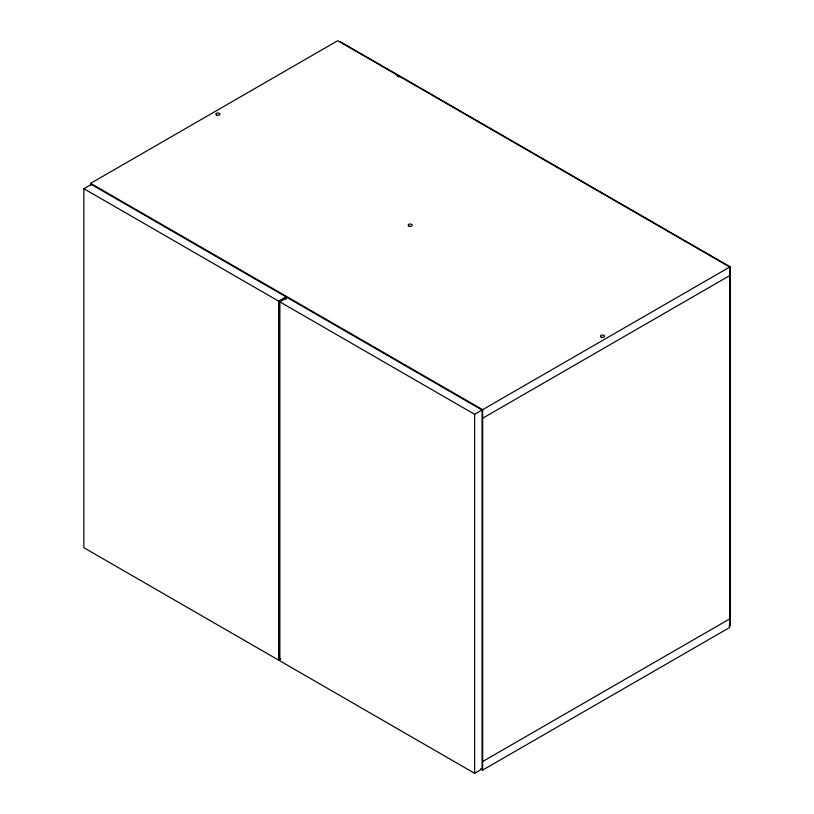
<?xml version="1.0" encoding="UTF-8"?>
<svg xmlns="http://www.w3.org/2000/svg" width="814" height="814" viewBox="0 0 814 814"><rect width="100%" height="100%" fill="white"/><g stroke="black" fill="none" stroke-linecap="round" stroke-linejoin="round"><path stroke-width="1.22" d="M90.649 185.785L90.649 183.343L337.718 40.7L729.731 267.033L729.731 627.452L482.661 770.095L480.464 768.823M280.749 658.913L278.632 660.134L83.852 547.69L83.852 188.695L91.27 184.412L286.04 296.866L286.04 299.399M83.852 188.695L278.632 301.139L286.04 296.866M279.863 301.862L287.271 297.578L482.051 410.032L482.051 769.016L474.633 773.3L279.863 660.846L279.863 301.862L474.633 414.306L482.051 410.032M90.649 183.343L482.661 409.676L730.148 266.788L730.148 625.305L728.906 626.017M482.661 418.233L729.731 275.59M482.661 761.528L729.731 618.884M339.774 41.412L730.148 266.788M396.825 75.773L399.023 77.045M482.661 409.676L482.661 770.095M474.633 414.306L474.633 773.3M278.632 301.139L278.632 660.134M408.75 226.017A2.035 1.18 0 0 0 412.159 225.488A2.035 1.18 0 0 0 409.666 224.054A2.035 1.18 0 0 0 408.75 226.017M601.047 337.047A2.035 1.18 0 0 0 604.466 336.518A2.035 1.18 0 0 0 601.963 335.073A2.035 1.18 0 0 0 601.047 337.047M216.87 115.181A2.035 1.18 0 0 0 219.933 114.164A2.035 1.18 0 0 0 216.87 113.146A2.035 1.18 0 0 0 216.87 115.181"/></g></svg>
